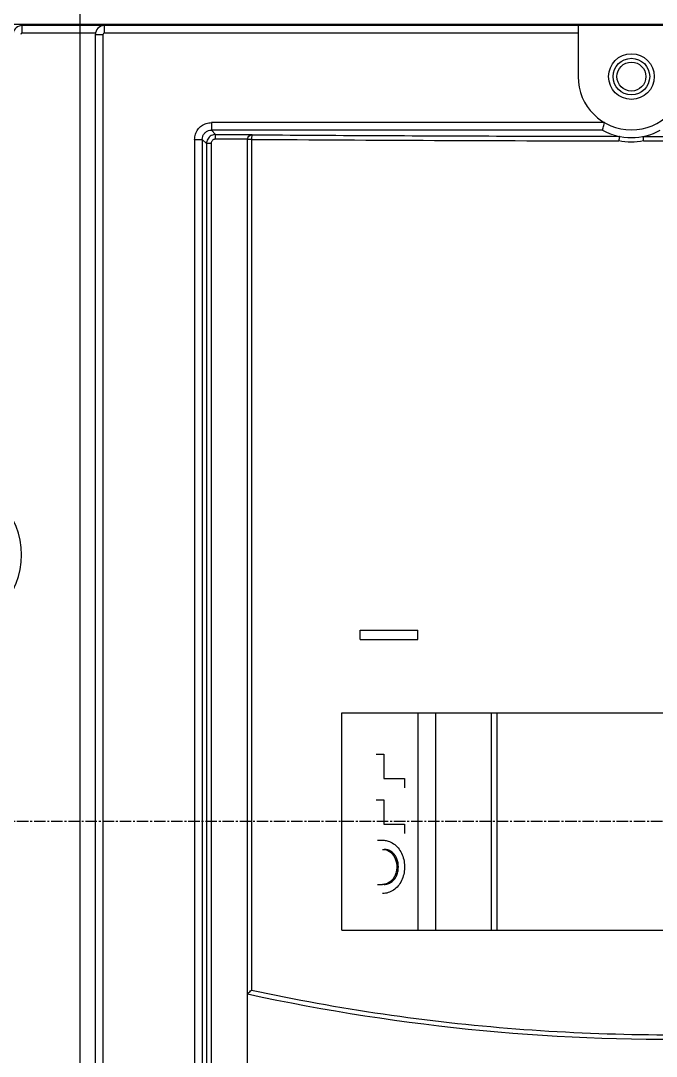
# Model space of a CAD drawing. Header units: millimetres. Extents: x 0 to 6126, y 0 to 4331.
# Drawn here: x 4074.6 to 4116.3, y 3651.9 to 3719.8 of the extents above; entities that cross this region are included whole.
import ezdxf

# ---------------------------------------------------------------- set-up
doc = ezdxf.new("R2010")
doc.units = ezdxf.units.MM
doc.linetypes.add('AXES2', pattern=[1.125, 0.75, -0.125, 0.125, -0.125])
doc.layers.add('AXE', color=80, linetype='AXES2')

# ---------------------------------------------------------------- blocks, each defined once
blk = doc.blocks.new('NCS250')
for p, q in [((237.797, 131.948), (237.797, 42.024)), ((237.197, 124.538), (237.197, 129.345)), ((237.197, 129.345), (237.697, 129.345)), ((237.697, 43.146), (237.697, 129.345)), ((237.097, 124.546), (133.797, 124.546)), ((237.097, 124.046), (237.097, 124.546)), ((237.097, 124.046), (133.797, 124.046)), ((237.197, 92.846), (237.197, 123.946)), ((237.197, 123.946), (237.697, 123.946)), ((230.224, 118.025), (140.666, 118.025)), ((230.226, 118.025), (230.226, 117.525)), ((230.226, 117.525), (140.667, 117.525)), ((229.945, 116.944), (140.945, 116.944)), ((229.945, 117.244), (140.948, 117.244)), ((230.226, 117.525), (229.945, 117.244)), ((229.945, 116.944), (229.945, 117.244)), ((230.245, 114.546), (230.245, 116.645)), ((230.245, 116.645), (230.545, 116.645)), ((230.826, 116.926), (230.545, 116.645)), ((230.545, 116.645), (230.545, 114.246)), ((230.826, 91.243), (230.826, 116.926)), ((231.325, 116.926), (230.826, 116.926)), ((231.325, 91.113), (231.325, 116.923)), ((140.365, 114.546), (230.226, 114.546)), ((230.226, 114.29), (174.373, 114.29)), ((230.226, 114.29), (230.226, 114.546)), ((230.526, 114.246), (230.545, 114.246)), ((178.322, 108.359), (178.322, 63.144)), ((178.322, 108.359), (192.572, 108.359)), ((192.572, 108.359), (192.572, 63.144)), ((197.397, 107.166), (197.397, 103.366)), ((197.397, 107.166), (197.997, 107.166)), ((197.997, 107.166), (197.997, 103.366)), ((186.867, 106.107), (186.867, 105.599)), ((189.867, 106.108), (189.867, 105.6)), ((181.317, 106.026), (181.317, 105.688)), ((184.217, 106.023), (184.217, 105.684)), ((185.267, 105.599), (185.267, 104.246)), ((186.867, 105.599), (185.267, 105.599)), ((188.267, 105.6), (188.267, 104.247)), ((189.867, 105.6), (188.267, 105.6)), ((182.417, 104.757), (182.417, 104.651)), ((182.517, 104.757), (182.417, 104.757)), ((182.517, 104.651), (182.517, 104.757)), ((182.517, 104.651), (182.417, 104.651)), ((182.517, 104.246), (182.417, 104.246)), ((185.267, 104.246), (184.667, 104.246)), ((188.267, 104.247), (187.667, 104.247)), ((192.572, 103.38), (178.322, 103.38)), ((197.397, 103.366), (197.997, 103.366)), ((192.572, 102.199), (178.322, 102.199)), ((192.572, 98.562), (178.322, 98.562)), ((178.322, 98.155), (192.572, 98.155)), ((237.697, 92.846), (234.347, 92.846)), ((230.825, 91.243), (230.825, 91.243))]:
    blk.add_line(p, q)
at = {"color": 1}
blk.add_lwpolyline([(238.947, 18.535), (131.947, 18.535), (131.947, 125.535), (238.947, 125.535)], close=True, dxfattribs=at)
for points in [[(230.826, 91.243), (230.825, 91.243), (230.825, 91.243), (230.825, 91.243)], [(230.424, 90.132), (230.424, 90.132), (230.425, 90.132), (230.425, 90.133)]]:
    blk.add_lwpolyline(points)
for radius in [1.5, 1.2, 0.95]:
    blk.add_circle((234.347, 89.346), radius)
for centre, radius, start, end in [((202.947, 134.546), 5.15, 186.56243, 353.43757), ((237.097, 129.345), 0.6, 0, 80.7182), ((237.097, 129.345), 0.1, 0, 80.7182), ((237.097, 123.946), 0.6, 0, 90), ((237.097, 123.946), 0.1, 0, 90), ((302.147, 86.746), 131, 167.74789, 195.0927), ((234.347, 89.346), 3.5, 90, 270), ((234.347, 89.346), 4, 151.69761, 208.30239)]:
    blk.add_arc(centre, radius, start, end)
for points, knots in [([(230.224, 118.025), (230.338, 118.025), (230.568, 117.989), (230.882, 117.831), (231.132, 117.581), (231.29, 117.268), (231.325, 117.037), (231.325, 116.923)], [0, 0, 0, 0, 0.340671, 0.687476, 1.036008, 1.382788, 1.724145, 1.724145, 1.724145, 1.724145]), ([(230.545, 116.645), (230.545, 116.692), (230.533, 116.792), (230.477, 116.937), (230.38, 117.068), (230.25, 117.169), (230.101, 117.231), (229.996, 117.244), (229.945, 117.244)], [0, 0, 0, 0, 0.142156, 0.2977724, 0.4607891, 0.6256137, 0.7868498, 0.9386372, 0.9386372, 0.9386372, 0.9386372]), ([(230.245, 116.645), (230.245, 116.668), (230.239, 116.718), (230.211, 116.791), (230.163, 116.857), (230.098, 116.907), (230.023, 116.938), (229.971, 116.944), (229.945, 116.944)], [0, 0, 0, 0, 0.0711985, 0.1490767, 0.2305917, 0.3129727, 0.3935624, 0.4694722, 0.4694722, 0.4694722, 0.4694722]), ([(230.226, 117.525), (230.288, 117.525), (230.413, 117.506), (230.584, 117.42), (230.721, 117.284), (230.807, 117.113), (230.826, 116.987), (230.826, 116.926)], [0, 0, 0, 0, 0.1847388, 0.3739134, 0.5640053, 0.7532752, 0.9383184, 0.9383184, 0.9383184, 0.9383184]), ([(174.373, 114.29), (173.757, 111.427), (172.72, 105.669), (171.747, 96.958), (171.358, 88.218), (171.552, 79.475), (172.329, 70.753), (173.691, 62.079), (174.987, 56.359), (175.732, 53.519)], [0, 0, 0, 0, 8.784619, 17.538219, 26.275587, 35.009909, 43.755075, 52.525371, 61.333757, 61.333757, 61.333757, 61.333757]), ([(174.132, 114.546), (174.154, 114.546), (174.197, 114.481), (174.279, 114.408), (174.339, 114.33), (174.372, 114.29)], [0, 0, 0, 0, 0.0650779, 0.1949253, 0.3517459, 0.3517459, 0.3517459, 0.3517459]), ([(230.226, 114.29), (230.2, 110.284), (230.157, 102.246), (230.132, 94.207), (230.125, 90.174)], [0, 0, 0, 0, 12.016972, 24.11603, 24.11603, 24.11603, 24.11603]), ([(230.526, 114.246), (230.521, 114.262), (230.453, 114.271), (230.364, 114.288), (230.275, 114.29), (230.226, 114.29)], [0, 0, 0, 0, 0.0492563, 0.1595612, 0.3059499, 0.3059499, 0.3059499, 0.3059499]), ([(230.232, 114.546), (230.267, 114.546), (230.334, 114.534), (230.42, 114.488), (230.485, 114.422), (230.531, 114.34), (230.543, 114.278), (230.545, 114.246)], [0, 0, 0, 0, 0.1058897, 0.1979548, 0.2888815, 0.3803438, 0.4759372, 0.4759372, 0.4759372, 0.4759372]), ([(230.376, 114.506), (230.421, 114.48), (230.498, 114.403), (230.526, 114.298), (230.526, 114.246)], [0, 0, 0, 0, 0.1552175, 0.3104991, 0.3104991, 0.3104991, 0.3104991]), ([(230.526, 114.246), (230.508, 111.579), (230.478, 106.232), (230.444, 98.194), (230.429, 92.823), (230.424, 90.132)], [0, 0, 0, 0, 8.001775, 16.039848, 24.11434, 24.11434, 24.11434, 24.11434]), ([(182.417, 104.246), (182.27, 104.246), (181.976, 104.278), (181.565, 104.421), (181.209, 104.65), (180.933, 104.95), (180.758, 105.303), (180.717, 105.559), (180.717, 105.684)], [0, 0, 0, 0, 0.442714, 0.87718, 1.296976, 1.699166, 2.085462, 2.462276, 2.462276, 2.462276, 2.462276]), ([(182.417, 104.757), (182.322, 104.757), (182.132, 104.778), (181.865, 104.871), (181.635, 105.018), (181.457, 105.212), (181.344, 105.44), (181.317, 105.606), (181.317, 105.688)], [0, 0, 0, 0, 0.28723, 0.568172, 0.839135, 1.098727, 1.348473, 1.592842, 1.592842, 1.592842, 1.592842]), ([(181.317, 105.581), (181.317, 105.5), (181.344, 105.334), (181.457, 105.106), (181.635, 104.912), (181.865, 104.764), (182.132, 104.672), (182.322, 104.651), (182.417, 104.651)], [0, 0, 0, 0, 0.244351, 0.494085, 0.753671, 1.024637, 1.305591, 1.592842, 1.592842, 1.592842, 1.592842]), ([(184.213, 105.583), (184.205, 105.491), (184.162, 105.273), (184.002, 104.95), (183.726, 104.65), (183.37, 104.421), (182.958, 104.278), (182.665, 104.246), (182.517, 104.246)], [0, 0, 0, 0, 0.275724, 0.662019, 1.06421, 1.484005, 1.918471, 2.361185, 2.361185, 2.361185, 2.361185]), ([(183.61, 105.582), (183.604, 105.536), (183.576, 105.409), (183.478, 105.212), (183.3, 105.018), (183.07, 104.871), (182.803, 104.778), (182.613, 104.757), (182.517, 104.757)], [0, 0, 0, 0, 0.139654, 0.389388, 0.648975, 0.919941, 1.200894, 1.488146, 1.488146, 1.488146, 1.488146]), ([(182.517, 104.651), (182.613, 104.651), (182.803, 104.672), (183.07, 104.764), (183.3, 104.912), (183.478, 105.106), (183.591, 105.334), (183.617, 105.5), (183.617, 105.581)], [0, 0, 0, 0, 0.28723, 0.568172, 0.839135, 1.098727, 1.348473, 1.592842, 1.592842, 1.592842, 1.592842]), ([(230.826, 91.243), (230.841, 91.239), (230.893, 91.226), (230.999, 91.199), (231.15, 91.16), (231.264, 91.129), (231.325, 91.113)], [0, 0, 0, 0, 0.0469811, 0.1622253, 0.3268584, 0.5162976, 0.5162976, 0.5162976, 0.5162976]), ([(230.122, 88.56), (230.072, 88.826), (230.021, 89.367), (230.073, 89.909), (230.125, 90.174)], [0, 0, 0, 0, 0.809574, 1.620943, 1.620943, 1.620943, 1.620943]), ([(230.424, 90.132), (230.414, 90.143), (230.354, 90.14), (230.261, 90.164), (230.173, 90.169), (230.125, 90.174)], [0, 0, 0, 0, 0.0458528, 0.1561509, 0.3029327, 0.3029327, 0.3029327, 0.3029327]), ([(230.122, 88.56), (230.116, 84.952), (230.111, 77.739), (230.125, 66.932), (230.161, 56.162), (230.199, 48.998), (230.222, 45.427)], [0, 0, 0, 0, 10.824513, 21.640933, 32.420367, 43.133208, 43.133208, 43.133208, 43.133208]), ([(230.421, 88.576), (230.419, 88.591), (230.342, 88.561), (230.264, 88.578), (230.171, 88.563), (230.122, 88.558)], [0, 0, 0, 0, 0.0431041, 0.151609, 0.3004634, 0.3004634, 0.3004634, 0.3004634]), ([(230.421, 88.576), (230.415, 84.971), (230.411, 77.762), (230.425, 66.963), (230.461, 56.2), (230.499, 49.04), (230.521, 45.471)], [0, 0, 0, 0, 10.815967, 21.625792, 32.397815, 43.105804, 43.105804, 43.105804, 43.105804])]:
    blk.add_open_spline(points, degree=3, knots=knots)
for points in [[(230.226, 114.546), (230.248, 114.546), (230.27, 114.543), (230.292, 114.538)], [(230.292, 114.538), (230.321, 114.532), (230.35, 114.521), (230.376, 114.506)], [(183.617, 105.688), (183.617, 105.652), (183.615, 105.617), (183.61, 105.582)], [(184.217, 105.684), (184.217, 105.65), (184.216, 105.616), (184.213, 105.583)]]:
    blk.add_open_spline(points, degree=3)
at = {"layer": 'AXE'}
blk.add_line((185.447, -30.81), (185.447, 177.55), dxfattribs=at)

msp = doc.modelspace()

# ---------------------------------------------------------------- block references
at = {"rotation": 90}
msp.add_blockref('NCS250', (4204.031, 3481.818), dxfattribs=at)

doc.saveas('drawing.dxf')
